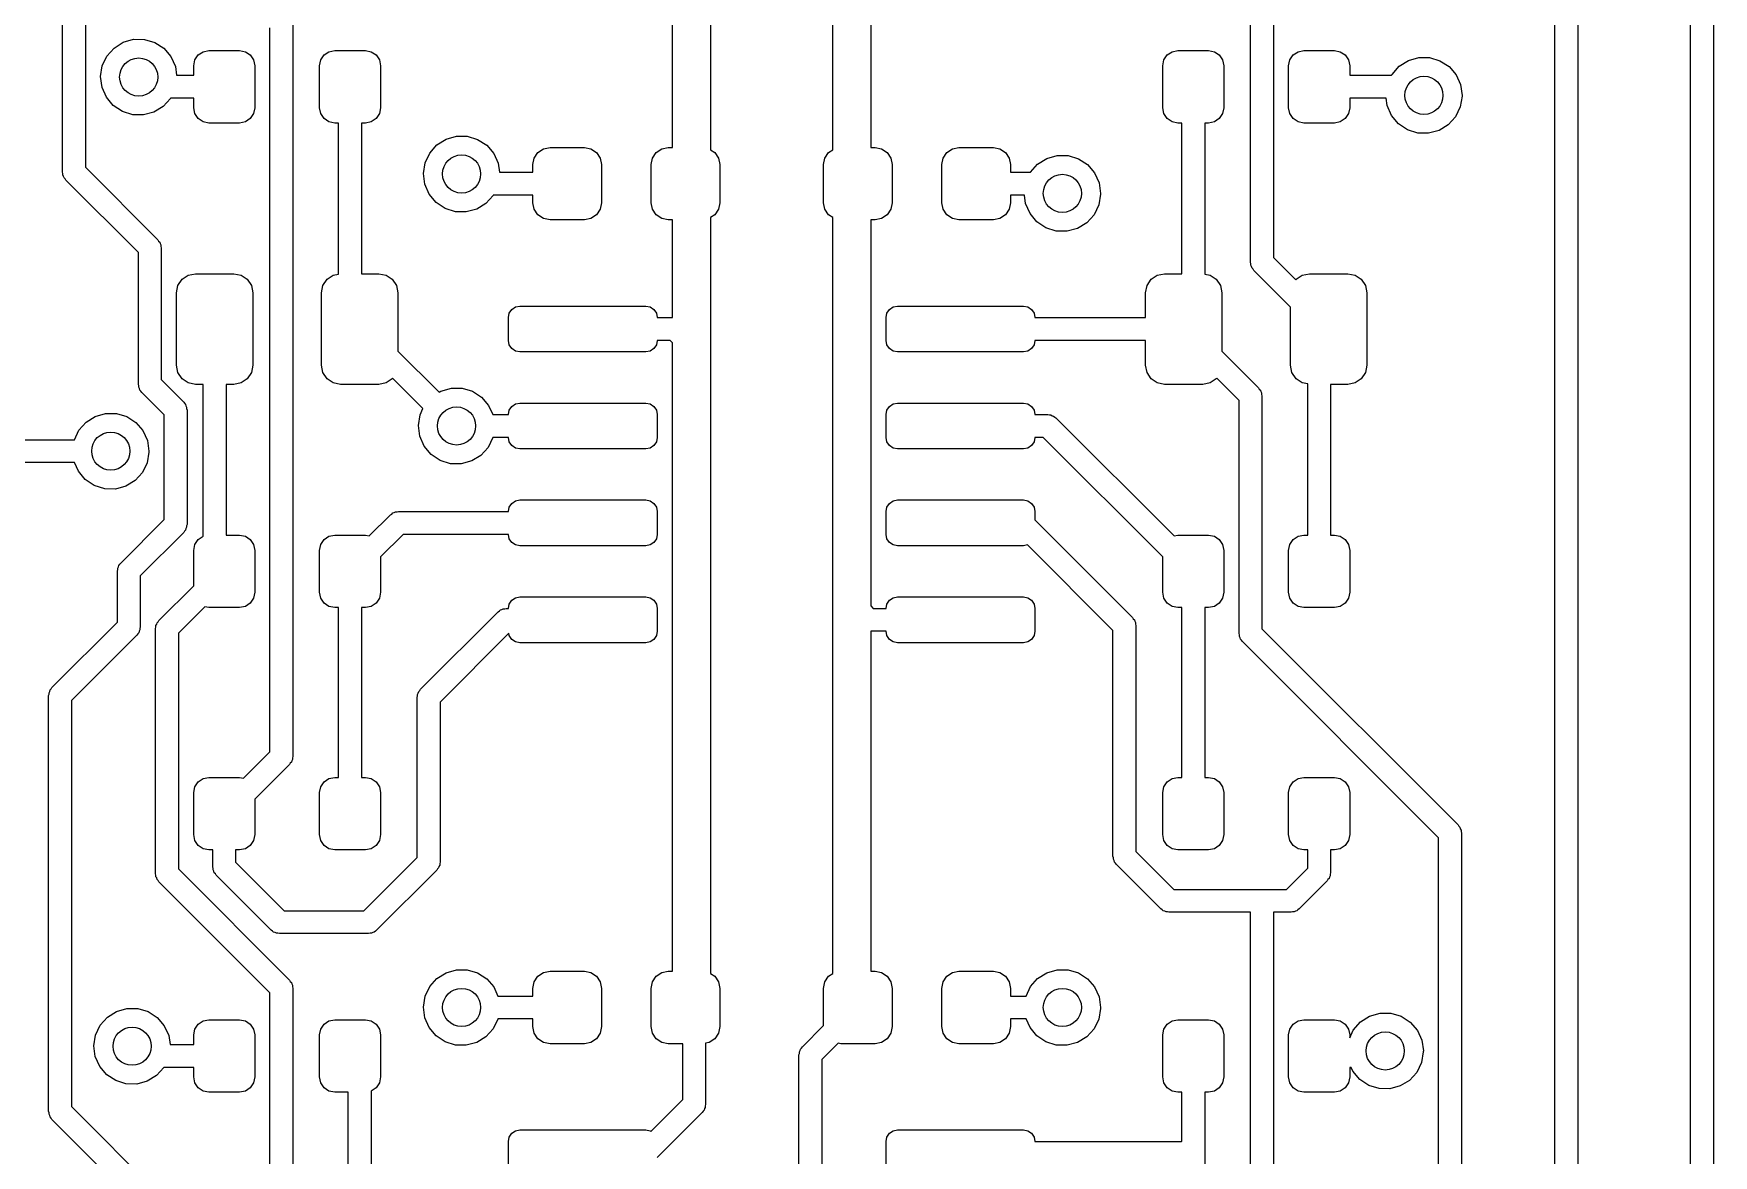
# Model space of a CAD drawing. Extents: x 108 to 192, y -153 to -46.
# Drawn here: x 170.16 to 192.17, y -113.7 to -99 of the extents above; entities that cross this region are included whole.
import ezdxf

# ---------------------------------------------------------------- set-up
doc = ezdxf.new("R2010")
doc.units = 0
doc.layers.add('BLACK', color=7, linetype='CONTINUOUS')

msp = doc.modelspace()

# ---------------------------------------------------------------- linework, layer by layer
at = {"layer": 'BLACK', "linetype": 'CONTINUOUS'}
for p, q in [((191.874, -131.256), (191.874, -66.8641)), ((192.174, -66.802), (192.174, -131.318)), ((190.396, -84.074), (190.396, -128.778)), ((190.096, -128.716), (190.096, -84.1361)), ((179.032, -90.8156), (179.032, -100.52)), ((178.532, -100.49), (178.532, -90.955)), ((170.538, -100.813), (170.538, -93.6453)), ((170.838, -93.5832), (170.838, -100.75)), ((180.632, -100.52), (180.632, -94.6256)), ((181.132, -94.765), (181.132, -100.49)), ((186.107, -101.995), (186.107, -97.8638)), ((186.407, -97.8638), (186.407, -101.933)), ((173.257, -108.408), (173.257, -98.9241)), ((173.557, -98.862), (173.557, -108.47)), ((171.12, -99.2935), (171.213, -99.1872)), ((171.213, -99.1872), (171.333, -99.1116)), ((171.333, -99.1116), (171.47, -99.0726)), ((171.47, -99.0726), (171.611, -99.0735)), ((171.611, -99.0735), (171.747, -99.1141)), ((171.747, -99.1141), (171.866, -99.1912)), ((171.866, -99.1912), (171.959, -99.2986)), ((172.272, -99.3435), (172.316, -99.2786)), ((172.316, -99.2786), (172.38, -99.2352)), ((172.38, -99.2352), (172.457, -99.22)), ((172.457, -99.22), (172.857, -99.22)), ((172.857, -99.22), (172.934, -99.2352)), ((172.934, -99.2352), (172.998, -99.2786)), ((172.998, -99.2786), (173.042, -99.3435)), ((173.922, -99.3435), (173.966, -99.2786)), ((173.966, -99.2786), (174.03, -99.2352)), ((174.03, -99.2352), (174.107, -99.22)), ((174.107, -99.22), (174.507, -99.22)), ((174.507, -99.22), (174.584, -99.2352)), ((174.584, -99.2352), (174.648, -99.2786)), ((174.648, -99.2786), (174.692, -99.3435)), ((184.972, -99.3435), (185.016, -99.2786)), ((185.016, -99.2786), (185.08, -99.2352)), ((185.08, -99.2352), (185.157, -99.22)), ((185.157, -99.22), (185.557, -99.22)), ((185.557, -99.22), (185.634, -99.2352)), ((185.634, -99.2352), (185.698, -99.2786)), ((185.698, -99.2786), (185.742, -99.3435)), ((186.622, -99.3435), (186.666, -99.2786)), ((186.666, -99.2786), (186.73, -99.2352)), ((186.73, -99.2352), (186.807, -99.22)), ((186.807, -99.22), (187.207, -99.22)), ((187.207, -99.22), (187.284, -99.2352)), ((187.284, -99.2352), (187.348, -99.2786)), ((187.348, -99.2786), (187.392, -99.3435)), ((171.038, -99.5619), (171.059, -99.4218)), ((171.059, -99.4218), (171.12, -99.2935)), ((171.959, -99.2986), (172.017, -99.4277)), ((172.017, -99.4277), (172.034, -99.545)), ((172.257, -99.42), (172.272, -99.3435)), ((172.257, -99.545), (172.257, -99.42)), ((173.042, -99.3435), (173.057, -99.42)), ((173.057, -99.42), (173.057, -99.97)), ((173.907, -99.42), (173.922, -99.3435)), ((173.907, -99.97), (173.907, -99.42)), ((174.692, -99.3435), (174.707, -99.42)), ((174.707, -99.42), (174.707, -99.97)), ((184.957, -99.42), (184.972, -99.3435)), ((184.957, -99.97), (184.957, -99.42)), ((185.742, -99.3435), (185.757, -99.42)), ((185.757, -99.42), (185.757, -99.97)), ((186.607, -99.42), (186.622, -99.3435)), ((186.607, -99.97), (186.607, -99.42)), ((187.392, -99.3435), (187.407, -99.42)), ((187.407, -99.42), (187.407, -99.545)), ((187.963, -99.5329), (188.056, -99.4266)), ((188.056, -99.4266), (188.176, -99.3509)), ((188.176, -99.3509), (188.313, -99.312)), ((188.313, -99.312), (188.454, -99.3129)), ((188.454, -99.3129), (188.59, -99.3535)), ((188.59, -99.3535), (188.709, -99.4306)), ((188.709, -99.4306), (188.802, -99.538)), ((171.056, -99.7025), (171.038, -99.5619)), ((171.113, -99.8322), (171.056, -99.7025)), ((172.034, -99.545), (172.257, -99.545)), ((187.407, -99.545), (187.957, -99.545)), ((187.957, -99.545), (187.963, -99.5329)), ((188.802, -99.538), (188.86, -99.667)), ((188.86, -99.667), (188.88, -99.8074)), ((171.204, -99.9407), (171.113, -99.8322)), ((171.322, -100.019), (171.204, -99.9407)), ((171.952, -99.8476), (171.857, -99.9527)), ((171.953, -99.845), (171.952, -99.8476)), ((172.257, -99.845), (171.953, -99.845)), ((172.257, -99.97), (172.257, -99.845)), ((187.886, -99.845), (187.407, -99.845)), ((187.407, -99.845), (187.407, -99.97)), ((187.899, -99.9418), (187.886, -99.845)), ((187.956, -100.072), (187.899, -99.9418)), ((188.88, -99.8196), (188.857, -99.9594)), ((188.88, -99.8074), (188.88, -99.8196)), ((171.458, -100.062), (171.322, -100.019)), ((171.599, -100.064), (171.458, -100.062)), ((171.736, -100.027), (171.599, -100.064)), ((171.857, -99.9527), (171.736, -100.027)), ((172.272, -100.047), (172.257, -99.97)), ((172.316, -100.111), (172.272, -100.047)), ((172.38, -100.155), (172.316, -100.111)), ((172.457, -100.17), (172.38, -100.155)), ((172.934, -100.155), (172.857, -100.17)), ((172.998, -100.111), (172.934, -100.155)), ((173.042, -100.047), (172.998, -100.111)), ((173.057, -99.97), (173.042, -100.047)), ((173.922, -100.047), (173.907, -99.97)), ((173.966, -100.111), (173.922, -100.047)), ((174.03, -100.155), (173.966, -100.111)), ((174.107, -100.17), (174.03, -100.155)), ((174.584, -100.155), (174.507, -100.17)), ((174.648, -100.111), (174.584, -100.155)), ((174.692, -100.047), (174.648, -100.111)), ((174.707, -99.97), (174.692, -100.047)), ((184.972, -100.047), (184.957, -99.97)), ((185.016, -100.111), (184.972, -100.047)), ((185.08, -100.155), (185.016, -100.111)), ((185.157, -100.17), (185.08, -100.155)), ((185.634, -100.155), (185.557, -100.17)), ((185.698, -100.111), (185.634, -100.155)), ((185.742, -100.047), (185.698, -100.111)), ((185.757, -99.97), (185.742, -100.047)), ((186.622, -100.047), (186.607, -99.97)), ((186.666, -100.111), (186.622, -100.047)), ((186.73, -100.155), (186.666, -100.111)), ((186.807, -100.17), (186.73, -100.155)), ((187.284, -100.155), (187.207, -100.17)), ((187.348, -100.111), (187.284, -100.155)), ((187.392, -100.047), (187.348, -100.111)), ((187.407, -99.97), (187.392, -100.047)), ((188.047, -100.18), (187.956, -100.072)), ((188.795, -100.087), (188.7, -100.192)), ((188.857, -99.9594), (188.795, -100.087)), ((172.857, -100.17), (172.457, -100.17)), ((174.157, -100.17), (174.107, -100.17)), ((174.157, -102.15), (174.157, -100.17)), ((174.507, -100.17), (174.457, -100.17)), ((174.457, -100.17), (174.457, -102.145)), ((175.444, -100.457), (175.564, -100.382)), ((175.564, -100.382), (175.7, -100.343)), ((175.7, -100.343), (175.842, -100.343)), ((175.842, -100.343), (175.978, -100.384)), ((175.978, -100.384), (176.097, -100.461)), ((185.207, -100.17), (185.157, -100.17)), ((185.207, -102.145), (185.207, -100.17)), ((185.557, -100.17), (185.507, -100.17)), ((185.507, -100.17), (185.507, -102.15)), ((187.207, -100.17), (186.807, -100.17)), ((188.165, -100.259), (188.047, -100.18)), ((188.301, -100.301), (188.165, -100.259)), ((188.442, -100.304), (188.301, -100.301)), ((188.579, -100.266), (188.442, -100.304)), ((188.7, -100.192), (188.579, -100.266)), ((175.29, -100.692), (175.35, -100.563)), ((175.35, -100.563), (175.444, -100.457)), ((176.097, -100.461), (176.189, -100.569)), ((176.189, -100.569), (176.248, -100.698)), ((176.719, -100.629), (176.768, -100.556)), ((176.768, -100.556), (176.841, -100.507)), ((176.841, -100.507), (176.927, -100.49)), ((176.927, -100.49), (177.377, -100.49)), ((177.377, -100.49), (177.463, -100.507)), ((177.463, -100.507), (177.536, -100.556)), ((177.536, -100.556), (177.585, -100.629)), ((178.269, -100.629), (178.318, -100.556)), ((178.318, -100.556), (178.391, -100.507)), ((178.391, -100.507), (178.477, -100.49)), ((178.477, -100.49), (178.532, -100.49)), ((179.032, -100.52), (179.086, -100.556)), ((179.086, -100.556), (179.135, -100.629)), ((180.529, -100.629), (180.578, -100.556)), ((180.578, -100.556), (180.632, -100.52)), ((181.132, -100.49), (181.187, -100.49)), ((181.187, -100.49), (181.273, -100.507)), ((181.273, -100.507), (181.346, -100.556)), ((181.346, -100.556), (181.395, -100.629)), ((182.079, -100.629), (182.128, -100.556)), ((182.128, -100.556), (182.201, -100.507)), ((182.201, -100.507), (182.287, -100.49)), ((182.287, -100.49), (182.737, -100.49)), ((182.737, -100.49), (182.823, -100.507)), ((182.823, -100.507), (182.896, -100.556)), ((182.896, -100.556), (182.945, -100.629)), ((183.438, -100.636), (183.574, -100.597)), ((183.574, -100.597), (183.716, -100.597)), ((183.716, -100.597), (183.852, -100.638)), ((170.543, -100.832), (170.538, -100.813)), ((170.838, -100.75), (171.788, -101.701)), ((175.268, -100.832), (175.29, -100.692)), ((176.248, -100.698), (176.265, -100.815)), ((176.265, -100.815), (176.702, -100.815)), ((176.702, -100.715), (176.719, -100.629)), ((176.702, -100.815), (176.702, -100.715)), ((177.585, -100.629), (177.602, -100.715)), ((177.602, -100.715), (177.602, -101.215)), ((178.252, -100.715), (178.269, -100.629)), ((178.252, -101.215), (178.252, -100.715)), ((179.135, -100.629), (179.152, -100.715)), ((179.152, -100.715), (179.152, -101.215)), ((180.512, -100.715), (180.529, -100.629)), ((180.512, -101.215), (180.512, -100.715)), ((181.395, -100.629), (181.412, -100.715)), ((181.412, -100.715), (181.412, -101.215)), ((182.062, -100.715), (182.079, -100.629)), ((182.062, -101.215), (182.062, -100.715)), ((182.945, -100.629), (182.962, -100.715)), ((182.962, -100.715), (182.962, -100.815)), ((182.962, -100.815), (183.226, -100.815)), ((183.226, -100.815), (183.318, -100.711)), ((183.318, -100.711), (183.438, -100.636)), ((183.852, -100.638), (183.971, -100.715)), ((183.971, -100.715), (184.063, -100.823)), ((184.063, -100.823), (184.122, -100.952)), ((170.543, -100.851), (170.543, -100.832)), ((170.553, -100.869), (170.543, -100.851)), ((170.558, -100.888), (170.553, -100.869)), ((170.572, -100.902), (170.558, -100.888)), ((170.582, -100.919), (170.572, -100.902)), ((171.532, -101.869), (170.582, -100.919)), ((175.286, -100.972), (175.268, -100.832)), ((175.344, -101.102), (175.286, -100.972)), ((184.122, -100.952), (184.142, -101.092)), ((175.435, -101.211), (175.344, -101.102)), ((175.553, -101.289), (175.435, -101.211)), ((176.087, -101.223), (175.967, -101.297)), ((176.183, -101.118), (176.087, -101.223)), ((176.184, -101.115), (176.183, -101.118)), ((176.702, -101.115), (176.184, -101.115)), ((176.702, -101.215), (176.702, -101.115)), ((176.719, -101.301), (176.702, -101.215)), ((177.602, -101.215), (177.585, -101.301)), ((178.269, -101.301), (178.252, -101.215)), ((179.152, -101.215), (179.135, -101.301)), ((180.529, -101.301), (180.512, -101.215)), ((181.412, -101.215), (181.395, -101.301)), ((182.079, -101.301), (182.062, -101.215)), ((182.962, -101.215), (182.945, -101.301)), ((183.146, -101.115), (182.962, -101.115)), ((182.962, -101.115), (182.962, -101.215)), ((183.16, -101.226), (183.146, -101.115)), ((183.218, -101.356), (183.16, -101.226)), ((184.118, -101.244), (184.057, -101.372)), ((184.142, -101.104), (184.118, -101.244)), ((184.142, -101.092), (184.142, -101.104)), ((175.688, -101.332), (175.553, -101.289)), ((175.83, -101.334), (175.688, -101.332)), ((175.967, -101.297), (175.83, -101.334)), ((176.768, -101.374), (176.719, -101.301)), ((176.841, -101.423), (176.768, -101.374)), ((176.927, -101.44), (176.841, -101.423)), ((177.377, -101.44), (176.927, -101.44)), ((177.463, -101.423), (177.377, -101.44)), ((177.536, -101.374), (177.463, -101.423)), ((177.585, -101.301), (177.536, -101.374)), ((178.318, -101.374), (178.269, -101.301)), ((178.391, -101.423), (178.318, -101.374)), ((178.477, -101.44), (178.391, -101.423)), ((178.532, -101.44), (178.477, -101.44)), ((178.532, -102.72), (178.532, -101.44)), ((179.086, -101.374), (179.032, -101.41)), ((179.032, -101.41), (179.032, -111.315)), ((179.135, -101.301), (179.086, -101.374)), ((180.578, -101.374), (180.529, -101.301)), ((180.632, -101.41), (180.578, -101.374)), ((180.632, -111.315), (180.632, -101.41)), ((181.187, -101.44), (181.132, -101.44)), ((181.132, -101.44), (181.132, -106.498)), ((181.273, -101.423), (181.187, -101.44)), ((181.346, -101.374), (181.273, -101.423)), ((181.395, -101.301), (181.346, -101.374)), ((182.128, -101.374), (182.079, -101.301)), ((182.201, -101.423), (182.128, -101.374)), ((182.287, -101.44), (182.201, -101.423)), ((182.737, -101.44), (182.287, -101.44)), ((182.823, -101.423), (182.737, -101.44)), ((182.896, -101.374), (182.823, -101.423)), ((182.945, -101.301), (182.896, -101.374)), ((183.309, -101.465), (183.218, -101.356)), ((183.427, -101.543), (183.309, -101.465)), ((183.961, -101.477), (183.841, -101.551)), ((184.057, -101.372), (183.961, -101.477)), ((171.788, -101.701), (171.798, -101.718)), ((183.562, -101.586), (183.427, -101.543)), ((183.704, -101.588), (183.562, -101.586)), ((183.841, -101.551), (183.704, -101.588)), ((171.532, -103.594), (171.532, -101.869)), ((171.798, -101.718), (171.812, -101.732)), ((171.812, -101.732), (171.817, -101.751)), ((171.817, -101.751), (171.827, -101.768)), ((171.827, -101.768), (171.827, -101.788)), ((171.827, -101.788), (171.832, -101.807)), ((171.832, -101.807), (171.832, -103.531)), ((172.186, -102.164), (172.282, -102.145)), ((172.282, -102.145), (172.782, -102.145)), ((172.782, -102.145), (172.878, -102.164)), ((174.457, -102.145), (174.682, -102.145)), ((174.682, -102.145), (174.778, -102.164)), ((184.886, -102.164), (184.982, -102.145)), ((184.982, -102.145), (185.207, -102.145)), ((186.112, -102.014), (186.107, -101.995)), ((186.112, -102.034), (186.112, -102.014)), ((186.122, -102.051), (186.112, -102.034)), ((186.127, -102.07), (186.122, -102.051)), ((186.141, -102.084), (186.127, -102.07)), ((186.151, -102.101), (186.141, -102.084)), ((186.632, -102.582), (186.151, -102.101)), ((186.407, -101.933), (186.7, -102.226)), ((186.786, -102.164), (186.882, -102.145)), ((186.882, -102.145), (187.382, -102.145)), ((187.382, -102.145), (187.478, -102.164)), ((172.032, -102.395), (172.051, -102.299)), ((172.051, -102.299), (172.105, -102.218)), ((172.105, -102.218), (172.186, -102.164)), ((172.878, -102.164), (172.959, -102.218)), ((172.959, -102.218), (173.013, -102.299)), ((173.013, -102.299), (173.032, -102.395)), ((173.932, -102.395), (173.951, -102.299)), ((173.951, -102.299), (174.005, -102.218)), ((174.005, -102.218), (174.086, -102.164)), ((174.086, -102.164), (174.157, -102.15)), ((174.778, -102.164), (174.859, -102.218)), ((174.859, -102.218), (174.913, -102.299)), ((174.913, -102.299), (174.932, -102.395)), ((184.732, -102.395), (184.751, -102.299)), ((184.751, -102.299), (184.805, -102.218)), ((184.805, -102.218), (184.886, -102.164)), ((185.507, -102.15), (185.578, -102.164)), ((185.578, -102.164), (185.659, -102.218)), ((185.659, -102.218), (185.713, -102.299)), ((185.713, -102.299), (185.732, -102.395)), ((186.7, -102.226), (186.705, -102.218)), ((186.705, -102.218), (186.786, -102.164)), ((187.478, -102.164), (187.559, -102.218)), ((187.559, -102.218), (187.613, -102.299)), ((187.613, -102.299), (187.632, -102.395)), ((172.032, -103.345), (172.032, -102.395)), ((173.032, -102.395), (173.032, -103.345)), ((173.932, -103.345), (173.932, -102.395)), ((174.932, -102.395), (174.932, -103.158)), ((176.426, -102.614), (176.475, -102.581)), ((176.475, -102.581), (176.532, -102.57)), ((176.532, -102.57), (178.182, -102.57)), ((178.182, -102.57), (178.239, -102.581)), ((178.239, -102.581), (178.288, -102.614)), ((181.376, -102.614), (181.425, -102.581)), ((181.425, -102.581), (181.482, -102.57)), ((181.482, -102.57), (183.132, -102.57)), ((183.132, -102.57), (183.189, -102.581)), ((183.189, -102.581), (183.238, -102.614)), ((184.732, -102.72), (184.732, -102.395)), ((185.732, -102.395), (185.732, -103.158)), ((186.632, -103.345), (186.632, -102.582)), ((187.632, -102.395), (187.632, -103.345)), ((176.382, -102.72), (176.393, -102.663)), ((176.382, -103.02), (176.382, -102.72)), ((176.393, -102.663), (176.426, -102.614)), ((178.288, -102.614), (178.321, -102.663)), ((178.321, -102.663), (178.332, -102.72)), ((178.332, -102.72), (178.532, -102.72)), ((181.332, -102.72), (181.343, -102.663)), ((181.332, -103.02), (181.332, -102.72)), ((181.343, -102.663), (181.376, -102.614)), ((183.238, -102.614), (183.271, -102.663)), ((183.271, -102.663), (183.282, -102.72)), ((183.282, -102.72), (184.732, -102.72)), ((176.393, -103.077), (176.382, -103.02)), ((178.332, -103.02), (178.321, -103.077)), ((178.5, -103.02), (178.332, -103.02)), ((178.532, -103.052), (178.5, -103.02)), ((181.343, -103.077), (181.332, -103.02)), ((183.282, -103.02), (183.271, -103.077)), ((184.732, -103.02), (183.282, -103.02)), ((184.732, -103.345), (184.732, -103.02)), ((174.932, -103.158), (175.473, -103.699)), ((176.426, -103.126), (176.393, -103.077)), ((176.475, -103.159), (176.426, -103.126)), ((176.532, -103.17), (176.475, -103.159)), ((178.182, -103.17), (176.532, -103.17)), ((178.239, -103.159), (178.182, -103.17)), ((178.288, -103.126), (178.239, -103.159)), ((178.321, -103.077), (178.288, -103.126)), ((178.532, -111.285), (178.532, -103.052)), ((181.376, -103.126), (181.343, -103.077)), ((181.425, -103.159), (181.376, -103.126)), ((181.482, -103.17), (181.425, -103.159)), ((183.132, -103.17), (181.482, -103.17)), ((183.189, -103.159), (183.132, -103.17)), ((183.238, -103.126), (183.189, -103.159)), ((183.271, -103.077), (183.238, -103.126)), ((185.732, -103.158), (186.213, -103.639)), ((172.051, -103.441), (172.032, -103.345)), ((172.105, -103.522), (172.051, -103.441)), ((173.013, -103.441), (172.959, -103.522)), ((173.032, -103.345), (173.013, -103.441)), ((173.951, -103.441), (173.932, -103.345)), ((174.005, -103.522), (173.951, -103.441)), ((184.751, -103.441), (184.732, -103.345)), ((184.805, -103.522), (184.751, -103.441)), ((186.651, -103.441), (186.632, -103.345)), ((186.705, -103.522), (186.651, -103.441)), ((187.613, -103.441), (187.559, -103.522)), ((187.632, -103.345), (187.613, -103.441)), ((171.537, -103.613), (171.532, -103.594)), ((171.537, -103.632), (171.537, -103.613)), ((171.547, -103.649), (171.537, -103.632)), ((171.552, -103.669), (171.547, -103.649)), ((171.566, -103.682), (171.552, -103.669)), ((171.576, -103.7), (171.566, -103.682)), ((171.832, -103.531), (172.126, -103.826)), ((172.186, -103.576), (172.105, -103.522)), ((172.282, -103.595), (172.186, -103.576)), ((172.382, -103.595), (172.282, -103.595)), ((172.382, -105.585), (172.382, -103.595)), ((172.782, -103.595), (172.682, -103.595)), ((172.682, -103.595), (172.682, -105.57)), ((172.878, -103.576), (172.782, -103.595)), ((172.959, -103.522), (172.878, -103.576)), ((174.086, -103.576), (174.005, -103.522)), ((174.182, -103.595), (174.086, -103.576)), ((174.682, -103.595), (174.182, -103.595)), ((174.778, -103.576), (174.682, -103.595)), ((174.859, -103.522), (174.778, -103.576)), ((174.864, -103.514), (174.859, -103.522)), ((175.262, -103.912), (174.864, -103.514)), ((175.473, -103.699), (175.498, -103.684)), ((175.498, -103.684), (175.634, -103.645)), ((175.634, -103.645), (175.776, -103.645)), ((175.776, -103.645), (175.912, -103.686)), ((175.912, -103.686), (176.031, -103.763)), ((184.886, -103.576), (184.805, -103.522)), ((184.982, -103.595), (184.886, -103.576)), ((185.482, -103.595), (184.982, -103.595)), ((185.578, -103.576), (185.482, -103.595)), ((185.659, -103.522), (185.578, -103.576)), ((185.664, -103.514), (185.659, -103.522)), ((185.957, -103.807), (185.664, -103.514)), ((186.213, -103.639), (186.223, -103.656)), ((186.223, -103.656), (186.237, -103.67)), ((186.237, -103.67), (186.242, -103.689)), ((186.242, -103.689), (186.252, -103.706)), ((186.786, -103.576), (186.705, -103.522)), ((186.857, -103.59), (186.786, -103.576)), ((186.857, -105.57), (186.857, -103.59)), ((187.382, -103.595), (187.157, -103.595)), ((187.157, -103.595), (187.157, -105.57)), ((187.478, -103.576), (187.382, -103.595)), ((187.559, -103.522), (187.478, -103.576)), ((171.87, -103.994), (171.576, -103.7)), ((172.126, -103.826), (172.136, -103.843)), ((172.136, -103.843), (172.15, -103.857)), ((172.15, -103.857), (172.155, -103.876)), ((172.155, -103.876), (172.165, -103.893)), ((172.165, -103.893), (172.165, -103.913)), ((176.031, -103.763), (176.123, -103.871)), ((176.123, -103.871), (176.178, -103.99)), ((176.393, -103.933), (176.426, -103.884)), ((176.426, -103.884), (176.475, -103.851)), ((176.475, -103.851), (176.532, -103.84)), ((176.532, -103.84), (178.182, -103.84)), ((178.182, -103.84), (178.239, -103.851)), ((178.239, -103.851), (178.288, -103.884)), ((178.288, -103.884), (178.321, -103.933)), ((181.343, -103.933), (181.376, -103.884)), ((181.376, -103.884), (181.425, -103.851)), ((181.425, -103.851), (181.482, -103.84)), ((181.482, -103.84), (183.132, -103.84)), ((183.132, -103.84), (183.189, -103.851)), ((183.189, -103.851), (183.238, -103.884)), ((183.238, -103.884), (183.271, -103.933)), ((185.957, -106.859), (185.957, -103.807)), ((186.252, -103.706), (186.252, -103.726)), ((186.252, -103.726), (186.257, -103.745)), ((186.257, -103.745), (186.257, -106.797)), ((170.753, -104.196), (170.847, -104.089)), ((170.847, -104.089), (170.966, -104.014)), ((170.966, -104.014), (171.103, -103.975)), ((171.103, -103.975), (171.245, -103.976)), ((171.245, -103.976), (171.38, -104.016)), ((171.38, -104.016), (171.499, -104.093)), ((171.499, -104.093), (171.592, -104.201)), ((171.87, -105.367), (171.87, -103.994)), ((172.165, -103.913), (172.17, -103.932)), ((172.17, -103.932), (172.17, -105.429)), ((175.202, -104.134), (175.224, -103.994)), ((175.224, -103.994), (175.262, -103.912)), ((176.178, -103.99), (176.382, -103.99)), ((176.382, -103.99), (176.393, -103.933)), ((178.321, -103.933), (178.332, -103.99)), ((178.332, -103.99), (178.332, -104.29)), ((181.332, -103.99), (181.343, -103.933)), ((181.332, -104.29), (181.332, -103.99)), ((183.271, -103.933), (183.282, -103.99)), ((183.282, -103.99), (183.452, -103.99)), ((183.452, -103.99), (183.471, -103.995)), ((183.471, -103.995), (183.491, -103.995)), ((183.491, -103.995), (183.508, -104.005)), ((183.508, -104.005), (183.527, -104.01)), ((183.527, -104.01), (183.541, -104.024)), ((183.541, -104.024), (183.558, -104.034)), ((183.558, -104.034), (185.105, -105.58)), ((165.024, -104.32), (170.694, -104.32)), ((170.694, -104.32), (170.753, -104.196)), ((171.592, -104.201), (171.651, -104.33)), ((171.651, -104.33), (171.671, -104.47)), ((175.22, -104.274), (175.202, -104.134)), ((175.278, -104.404), (175.22, -104.274)), ((176.178, -104.292), (176.117, -104.42)), ((176.179, -104.29), (176.178, -104.292)), ((176.382, -104.29), (176.179, -104.29)), ((176.393, -104.347), (176.382, -104.29)), ((176.426, -104.396), (176.393, -104.347)), ((178.321, -104.347), (178.288, -104.396)), ((178.332, -104.29), (178.321, -104.347)), ((181.343, -104.347), (181.332, -104.29)), ((181.376, -104.396), (181.343, -104.347)), ((183.271, -104.347), (183.238, -104.396)), ((183.282, -104.29), (183.271, -104.347)), ((183.39, -104.29), (183.282, -104.29)), ((184.957, -105.857), (183.39, -104.29)), ((171.67, -104.482), (171.647, -104.622)), ((171.671, -104.47), (171.67, -104.482)), ((175.369, -104.513), (175.278, -104.404)), ((175.487, -104.591), (175.369, -104.513)), ((176.021, -104.525), (175.901, -104.599)), ((176.117, -104.42), (176.021, -104.525)), ((176.475, -104.429), (176.426, -104.396)), ((176.532, -104.44), (176.475, -104.429)), ((178.182, -104.44), (176.532, -104.44)), ((178.239, -104.429), (178.182, -104.44)), ((178.288, -104.396), (178.239, -104.429)), ((181.425, -104.429), (181.376, -104.396)), ((181.482, -104.44), (181.425, -104.429)), ((183.132, -104.44), (181.482, -104.44)), ((183.189, -104.429), (183.132, -104.44)), ((183.238, -104.396), (183.189, -104.429)), ((170.696, -104.62), (165.086, -104.62)), ((170.746, -104.734), (170.696, -104.62)), ((170.837, -104.843), (170.746, -104.734)), ((171.585, -104.75), (171.49, -104.855)), ((171.647, -104.622), (171.585, -104.75)), ((175.622, -104.634), (175.487, -104.591)), ((175.764, -104.636), (175.622, -104.634)), ((175.901, -104.599), (175.764, -104.636)), ((170.955, -104.921), (170.837, -104.843)), ((171.091, -104.964), (170.955, -104.921)), ((171.232, -104.966), (171.091, -104.964)), ((171.369, -104.929), (171.232, -104.966)), ((171.49, -104.855), (171.369, -104.929)), ((176.382, -105.26), (176.393, -105.203)), ((176.393, -105.203), (176.426, -105.154)), ((176.426, -105.154), (176.475, -105.121)), ((176.475, -105.121), (176.532, -105.11)), ((176.532, -105.11), (178.182, -105.11)), ((178.182, -105.11), (178.239, -105.121)), ((178.239, -105.121), (178.288, -105.154)), ((178.288, -105.154), (178.321, -105.203)), ((178.321, -105.203), (178.332, -105.26)), ((181.332, -105.26), (181.343, -105.203)), ((181.343, -105.203), (181.376, -105.154)), ((181.376, -105.154), (181.425, -105.121)), ((181.425, -105.121), (181.482, -105.11)), ((181.482, -105.11), (183.132, -105.11)), ((183.132, -105.11), (183.189, -105.121)), ((183.189, -105.121), (183.238, -105.154)), ((183.238, -105.154), (183.271, -105.203)), ((183.271, -105.203), (183.282, -105.26)), ((171.301, -105.936), (171.87, -105.367)), ((172.17, -105.429), (172.165, -105.448)), ((172.165, -105.448), (172.165, -105.468)), ((174.559, -105.58), (174.836, -105.304)), ((174.836, -105.304), (174.853, -105.294)), ((174.853, -105.294), (174.867, -105.28)), ((174.867, -105.28), (174.886, -105.275)), ((174.886, -105.275), (174.903, -105.265)), ((174.903, -105.265), (174.923, -105.265)), ((174.923, -105.265), (174.942, -105.26)), ((174.942, -105.26), (176.382, -105.26)), ((178.332, -105.26), (178.332, -105.56)), ((181.332, -105.56), (181.332, -105.26)), ((183.282, -105.26), (183.282, -105.371)), ((183.282, -105.371), (184.561, -106.65)), ((172.126, -105.535), (171.557, -106.104)), ((172.136, -105.518), (172.126, -105.535)), ((172.15, -105.504), (172.136, -105.518)), ((172.155, -105.485), (172.15, -105.504)), ((172.165, -105.468), (172.155, -105.485)), ((172.272, -105.693), (172.316, -105.629)), ((172.316, -105.629), (172.38, -105.585)), ((172.38, -105.585), (172.382, -105.585)), ((172.682, -105.57), (172.857, -105.57)), ((172.857, -105.57), (172.934, -105.585)), ((172.934, -105.585), (172.998, -105.629)), ((172.998, -105.629), (173.042, -105.693)), ((173.922, -105.693), (173.966, -105.629)), ((173.966, -105.629), (174.03, -105.585)), ((174.03, -105.585), (174.107, -105.57)), ((174.107, -105.57), (174.507, -105.57)), ((174.507, -105.57), (174.559, -105.58)), ((175.004, -105.56), (174.707, -105.857)), ((176.382, -105.56), (175.004, -105.56)), ((176.393, -105.617), (176.382, -105.56)), ((176.426, -105.666), (176.393, -105.617)), ((176.475, -105.699), (176.426, -105.666)), ((178.288, -105.666), (178.239, -105.699)), ((178.321, -105.617), (178.288, -105.666)), ((178.332, -105.56), (178.321, -105.617)), ((181.343, -105.617), (181.332, -105.56)), ((181.376, -105.666), (181.343, -105.617)), ((181.425, -105.699), (181.376, -105.666)), ((185.105, -105.58), (185.157, -105.57)), ((185.157, -105.57), (185.557, -105.57)), ((185.557, -105.57), (185.634, -105.585)), ((185.634, -105.585), (185.698, -105.629)), ((185.698, -105.629), (185.742, -105.693)), ((186.622, -105.693), (186.666, -105.629)), ((186.666, -105.629), (186.73, -105.585)), ((186.73, -105.585), (186.807, -105.57)), ((186.807, -105.57), (186.857, -105.57)), ((187.157, -105.57), (187.207, -105.57)), ((187.207, -105.57), (187.284, -105.585)), ((187.284, -105.585), (187.348, -105.629)), ((187.348, -105.629), (187.392, -105.693)), ((172.257, -105.77), (172.272, -105.693)), ((172.257, -106.233), (172.257, -105.77)), ((173.042, -105.693), (173.057, -105.77)), ((173.057, -105.77), (173.057, -106.32)), ((173.907, -105.77), (173.922, -105.693)), ((173.907, -106.32), (173.907, -105.77)), ((174.707, -105.857), (174.707, -106.32)), ((176.532, -105.71), (176.475, -105.699)), ((178.182, -105.71), (176.532, -105.71)), ((178.239, -105.699), (178.182, -105.71)), ((181.482, -105.71), (181.425, -105.699)), ((183.132, -105.71), (181.482, -105.71)), ((183.186, -105.699), (183.132, -105.71)), ((184.305, -106.818), (183.186, -105.699)), ((184.957, -106.32), (184.957, -105.857)), ((185.742, -105.693), (185.757, -105.77)), ((185.757, -105.77), (185.757, -106.32)), ((186.607, -105.77), (186.622, -105.693)), ((186.607, -106.32), (186.607, -105.77)), ((187.392, -105.693), (187.407, -105.77)), ((187.407, -105.77), (187.407, -106.32)), ((171.257, -106.042), (171.262, -106.023)), ((171.257, -106.712), (171.257, -106.042)), ((171.262, -106.003), (171.272, -105.986)), ((171.262, -106.023), (171.262, -106.003)), ((171.272, -105.986), (171.277, -105.967)), ((171.277, -105.967), (171.291, -105.953)), ((171.291, -105.953), (171.301, -105.936)), ((171.557, -106.104), (171.557, -106.774)), ((171.801, -106.689), (172.257, -106.233)), ((173.057, -106.32), (173.042, -106.397)), ((173.922, -106.397), (173.907, -106.32)), ((174.707, -106.32), (174.692, -106.397)), ((184.972, -106.397), (184.957, -106.32)), ((185.757, -106.32), (185.742, -106.397)), ((186.622, -106.397), (186.607, -106.32)), ((187.407, -106.32), (187.392, -106.397)), ((172.405, -106.51), (172.057, -106.857)), ((172.457, -106.52), (172.405, -106.51)), ((172.857, -106.52), (172.457, -106.52)), ((172.934, -106.505), (172.857, -106.52)), ((172.998, -106.461), (172.934, -106.505)), ((173.042, -106.397), (172.998, -106.461)), ((173.966, -106.461), (173.922, -106.397)), ((174.03, -106.505), (173.966, -106.461)), ((174.107, -106.52), (174.03, -106.505)), ((174.157, -106.52), (174.107, -106.52)), ((174.157, -108.745), (174.157, -106.52)), ((174.507, -106.52), (174.457, -106.52)), ((174.457, -106.52), (174.457, -108.745)), ((174.584, -106.505), (174.507, -106.52)), ((174.648, -106.461), (174.584, -106.505)), ((174.692, -106.397), (174.648, -106.461)), ((176.263, -106.564), (176.277, -106.55)), ((176.277, -106.55), (176.296, -106.545)), ((176.296, -106.545), (176.313, -106.535)), ((176.313, -106.535), (176.333, -106.535)), ((176.333, -106.535), (176.352, -106.53)), ((176.352, -106.53), (176.382, -106.53)), ((176.382, -106.53), (176.393, -106.473)), ((176.393, -106.473), (176.426, -106.424)), ((176.426, -106.424), (176.475, -106.391)), ((176.475, -106.391), (176.532, -106.38)), ((176.532, -106.38), (178.182, -106.38)), ((178.182, -106.38), (178.239, -106.391)), ((178.239, -106.391), (178.288, -106.424)), ((178.288, -106.424), (178.321, -106.473)), ((178.321, -106.473), (178.332, -106.53)), ((178.332, -106.53), (178.332, -106.83)), ((181.132, -106.498), (181.164, -106.53)), ((181.164, -106.53), (181.332, -106.53)), ((181.332, -106.53), (181.343, -106.473)), ((181.343, -106.473), (181.376, -106.424)), ((181.376, -106.424), (181.425, -106.391)), ((181.425, -106.391), (181.482, -106.38)), ((181.482, -106.38), (183.132, -106.38)), ((183.132, -106.38), (183.189, -106.391)), ((183.189, -106.391), (183.238, -106.424)), ((183.238, -106.424), (183.271, -106.473)), ((183.271, -106.473), (183.282, -106.53)), ((183.282, -106.53), (183.282, -106.83)), ((185.016, -106.461), (184.972, -106.397)), ((185.08, -106.505), (185.016, -106.461)), ((185.157, -106.52), (185.08, -106.505)), ((185.207, -106.52), (185.157, -106.52)), ((185.207, -108.745), (185.207, -106.52)), ((185.557, -106.52), (185.507, -106.52)), ((185.507, -106.52), (185.507, -108.745)), ((185.634, -106.505), (185.557, -106.52)), ((185.698, -106.461), (185.634, -106.505)), ((185.742, -106.397), (185.698, -106.461)), ((186.666, -106.461), (186.622, -106.397)), ((186.73, -106.505), (186.666, -106.461)), ((186.807, -106.52), (186.73, -106.505)), ((187.207, -106.52), (186.807, -106.52)), ((187.284, -106.505), (187.207, -106.52)), ((187.348, -106.461), (187.284, -106.505)), ((187.392, -106.397), (187.348, -106.461)), ((170.4, -107.568), (171.257, -106.712)), ((171.762, -106.756), (171.772, -106.739)), ((171.762, -106.776), (171.762, -106.756)), ((171.772, -106.739), (171.777, -106.72)), ((171.777, -106.72), (171.791, -106.706)), ((171.791, -106.706), (171.801, -106.689)), ((175.23, -107.59), (176.246, -106.574)), ((176.246, -106.574), (176.263, -106.564)), ((184.561, -106.65), (184.571, -106.667)), ((184.571, -106.667), (184.585, -106.681)), ((184.585, -106.681), (184.59, -106.7)), ((184.59, -106.7), (184.6, -106.717)), ((184.6, -106.717), (184.6, -106.737)), ((184.6, -106.737), (184.605, -106.756)), ((184.605, -106.756), (184.605, -109.717)), ((171.513, -106.88), (170.656, -107.736)), ((171.523, -106.863), (171.513, -106.88)), ((171.537, -106.849), (171.523, -106.863)), ((171.542, -106.83), (171.537, -106.849)), ((171.552, -106.813), (171.542, -106.83)), ((171.557, -106.774), (171.552, -106.793)), ((171.552, -106.793), (171.552, -106.813)), ((171.757, -106.795), (171.762, -106.776)), ((171.757, -110.007), (171.757, -106.795)), ((172.057, -106.857), (172.057, -109.945)), ((176.387, -106.857), (175.486, -107.758)), ((176.393, -106.887), (176.387, -106.857)), ((176.426, -106.936), (176.393, -106.887)), ((176.475, -106.969), (176.426, -106.936)), ((176.532, -106.98), (176.475, -106.969)), ((178.182, -106.98), (176.532, -106.98)), ((178.239, -106.969), (178.182, -106.98)), ((178.288, -106.936), (178.239, -106.969)), ((178.321, -106.887), (178.288, -106.936)), ((178.332, -106.83), (178.321, -106.887)), ((181.332, -106.83), (181.132, -106.83)), ((181.132, -106.83), (181.132, -111.285)), ((181.343, -106.887), (181.332, -106.83)), ((181.376, -106.936), (181.343, -106.887)), ((181.425, -106.969), (181.376, -106.936)), ((181.482, -106.98), (181.425, -106.969)), ((183.132, -106.98), (181.482, -106.98)), ((183.189, -106.969), (183.132, -106.98)), ((183.238, -106.936), (183.189, -106.969)), ((183.271, -106.887), (183.238, -106.936)), ((183.282, -106.83), (183.271, -106.887)), ((184.305, -109.779), (184.305, -106.818)), ((185.962, -106.878), (185.957, -106.859)), ((185.962, -106.898), (185.962, -106.878)), ((185.972, -106.915), (185.962, -106.898)), ((185.977, -106.934), (185.972, -106.915)), ((185.991, -106.948), (185.977, -106.934)), ((186.001, -106.965), (185.991, -106.948)), ((188.572, -109.536), (186.001, -106.965)), ((186.257, -106.797), (188.828, -109.368)), ((170.362, -107.636), (170.371, -107.618)), ((170.362, -107.655), (170.362, -107.636)), ((170.371, -107.618), (170.377, -107.599)), ((170.377, -107.599), (170.391, -107.585)), ((170.391, -107.585), (170.4, -107.568)), ((175.191, -107.657), (175.201, -107.64)), ((175.201, -107.64), (175.206, -107.621)), ((175.206, -107.621), (175.22, -107.607)), ((175.22, -107.607), (175.23, -107.59)), ((170.356, -107.674), (170.362, -107.655)), ((170.356, -113.12), (170.356, -107.674)), ((170.656, -107.736), (170.656, -113.058)), ((175.186, -107.696), (175.191, -107.677)), ((175.186, -109.793), (175.186, -107.696)), ((175.191, -107.677), (175.191, -107.657)), ((175.486, -107.758), (175.486, -109.855)), ((172.909, -108.755), (173.257, -108.408)), ((173.542, -108.526), (173.537, -108.545)), ((173.552, -108.509), (173.542, -108.526)), ((173.557, -108.47), (173.552, -108.489)), ((173.552, -108.489), (173.552, -108.509)), ((172.38, -108.76), (172.457, -108.745)), ((172.457, -108.745), (172.857, -108.745)), ((172.857, -108.745), (172.909, -108.755)), ((173.513, -108.576), (173.057, -109.032)), ((173.523, -108.559), (173.513, -108.576)), ((173.537, -108.545), (173.523, -108.559)), ((174.03, -108.76), (174.107, -108.745)), ((174.107, -108.745), (174.157, -108.745)), ((174.457, -108.745), (174.507, -108.745)), ((174.507, -108.745), (174.584, -108.76)), ((185.08, -108.76), (185.157, -108.745)), ((185.157, -108.745), (185.207, -108.745)), ((185.507, -108.745), (185.557, -108.745)), ((185.557, -108.745), (185.634, -108.76)), ((186.73, -108.76), (186.807, -108.745)), ((186.807, -108.745), (187.207, -108.745)), ((187.207, -108.745), (187.284, -108.76)), ((172.257, -108.945), (172.272, -108.868)), ((172.257, -109.495), (172.257, -108.945)), ((172.272, -108.868), (172.316, -108.804)), ((172.316, -108.804), (172.38, -108.76)), ((173.907, -108.945), (173.922, -108.868)), ((173.907, -109.495), (173.907, -108.945)), ((173.922, -108.868), (173.966, -108.804)), ((173.966, -108.804), (174.03, -108.76)), ((174.584, -108.76), (174.648, -108.804)), ((174.648, -108.804), (174.692, -108.868)), ((174.692, -108.868), (174.707, -108.945)), ((174.707, -108.945), (174.707, -109.495)), ((184.957, -108.945), (184.972, -108.868)), ((184.957, -109.495), (184.957, -108.945)), ((184.972, -108.868), (185.016, -108.804)), ((185.016, -108.804), (185.08, -108.76)), ((185.634, -108.76), (185.698, -108.804)), ((185.698, -108.804), (185.742, -108.868)), ((185.742, -108.868), (185.757, -108.945)), ((185.757, -108.945), (185.757, -109.495)), ((186.607, -108.945), (186.622, -108.868)), ((186.607, -109.495), (186.607, -108.945)), ((186.622, -108.868), (186.666, -108.804)), ((186.666, -108.804), (186.73, -108.76)), ((187.284, -108.76), (187.348, -108.804)), ((187.348, -108.804), (187.392, -108.868)), ((187.392, -108.868), (187.407, -108.945)), ((187.407, -108.945), (187.407, -109.495)), ((173.057, -109.032), (173.057, -109.495)), ((188.828, -109.368), (188.838, -109.385)), ((188.838, -109.385), (188.852, -109.399)), ((188.852, -109.399), (188.857, -109.418)), ((172.272, -109.572), (172.257, -109.495)), ((172.316, -109.636), (172.272, -109.572)), ((173.042, -109.572), (172.998, -109.636)), ((173.057, -109.495), (173.042, -109.572)), ((173.922, -109.572), (173.907, -109.495)), ((173.966, -109.636), (173.922, -109.572)), ((174.692, -109.572), (174.648, -109.636)), ((174.707, -109.495), (174.692, -109.572)), ((184.972, -109.572), (184.957, -109.495)), ((185.016, -109.636), (184.972, -109.572)), ((185.742, -109.572), (185.698, -109.636)), ((185.757, -109.495), (185.742, -109.572)), ((186.622, -109.572), (186.607, -109.495)), ((186.666, -109.636), (186.622, -109.572)), ((187.392, -109.572), (187.348, -109.636)), ((187.407, -109.495), (187.392, -109.572)), ((188.572, -124.144), (188.572, -109.536)), ((188.857, -109.418), (188.867, -109.435)), ((188.867, -109.435), (188.867, -109.455)), ((188.867, -109.455), (188.872, -109.474)), ((188.872, -109.474), (188.872, -124.206)), ((172.38, -109.68), (172.316, -109.636)), ((172.457, -109.695), (172.38, -109.68)), ((172.507, -109.695), (172.457, -109.695)), ((172.507, -109.919), (172.507, -109.695)), ((172.857, -109.695), (172.807, -109.695)), ((172.807, -109.695), (172.807, -109.857)), ((172.934, -109.68), (172.857, -109.695)), ((172.998, -109.636), (172.934, -109.68)), ((174.03, -109.68), (173.966, -109.636)), ((174.107, -109.695), (174.03, -109.68)), ((174.507, -109.695), (174.107, -109.695)), ((174.487, -110.492), (175.186, -109.793)), ((174.584, -109.68), (174.507, -109.695)), ((174.648, -109.636), (174.584, -109.68)), ((184.31, -109.798), (184.305, -109.779)), ((184.31, -109.818), (184.31, -109.798)), ((184.32, -109.835), (184.31, -109.818)), ((184.325, -109.854), (184.32, -109.835)), ((184.339, -109.868), (184.325, -109.854)), ((184.605, -109.717), (185.101, -110.213)), ((185.08, -109.68), (185.016, -109.636)), ((185.157, -109.695), (185.08, -109.68)), ((185.557, -109.695), (185.157, -109.695)), ((185.634, -109.68), (185.557, -109.695)), ((185.698, -109.636), (185.634, -109.68)), ((186.73, -109.68), (186.666, -109.636)), ((186.807, -109.695), (186.73, -109.68)), ((186.857, -109.695), (186.807, -109.695)), ((186.857, -109.933), (186.857, -109.695)), ((187.207, -109.695), (187.157, -109.695)), ((187.157, -109.695), (187.157, -109.995)), ((187.284, -109.68), (187.207, -109.695)), ((187.348, -109.636), (187.284, -109.68)), ((171.762, -110.026), (171.757, -110.007)), ((171.762, -110.046), (171.762, -110.026)), ((171.772, -110.063), (171.762, -110.046)), ((171.777, -110.082), (171.772, -110.063)), ((172.057, -109.945), (173.513, -111.401)), ((172.512, -109.938), (172.507, -109.919)), ((172.512, -109.958), (172.512, -109.938)), ((172.522, -109.975), (172.512, -109.958)), ((172.527, -109.994), (172.522, -109.975)), ((172.541, -110.008), (172.527, -109.994)), ((172.551, -110.025), (172.541, -110.008)), ((173.274, -110.748), (172.551, -110.025)), ((172.807, -109.857), (173.443, -110.492)), ((175.442, -109.961), (174.655, -110.748)), ((175.452, -109.944), (175.442, -109.961)), ((175.466, -109.93), (175.452, -109.944)), ((175.471, -109.911), (175.466, -109.93)), ((175.481, -109.894), (175.471, -109.911)), ((175.486, -109.855), (175.481, -109.874)), ((175.481, -109.874), (175.481, -109.894)), ((184.349, -109.885), (184.339, -109.868)), ((184.933, -110.469), (184.349, -109.885)), ((186.577, -110.213), (186.857, -109.933)), ((187.137, -110.07), (187.123, -110.084)), ((187.142, -110.051), (187.137, -110.07)), ((187.152, -110.034), (187.142, -110.051)), ((187.157, -109.995), (187.152, -110.014)), ((187.152, -110.014), (187.152, -110.034)), ((171.791, -110.096), (171.777, -110.082)), ((171.801, -110.113), (171.791, -110.096)), ((173.257, -111.569), (171.801, -110.113)), ((185.101, -110.213), (186.577, -110.213)), ((187.113, -110.101), (186.745, -110.469)), ((187.123, -110.084), (187.113, -110.101)), ((173.443, -110.492), (174.487, -110.492)), ((184.95, -110.479), (184.933, -110.469)), ((184.964, -110.493), (184.95, -110.479)), ((184.983, -110.498), (184.964, -110.493)), ((185, -110.508), (184.983, -110.498)), ((185.02, -110.508), (185, -110.508)), ((185.039, -110.513), (185.02, -110.508)), ((186.107, -110.513), (185.039, -110.513)), ((186.107, -114.695), (186.107, -110.513)), ((186.639, -110.513), (186.407, -110.513)), ((186.407, -110.513), (186.407, -114.633)), ((186.658, -110.508), (186.639, -110.513)), ((186.678, -110.508), (186.658, -110.508)), ((186.695, -110.498), (186.678, -110.508)), ((186.714, -110.493), (186.695, -110.498)), ((186.728, -110.479), (186.714, -110.493)), ((186.745, -110.469), (186.728, -110.479)), ((173.291, -110.758), (173.274, -110.748)), ((173.305, -110.772), (173.291, -110.758)), ((173.324, -110.777), (173.305, -110.772)), ((173.342, -110.787), (173.324, -110.777)), ((173.361, -110.787), (173.342, -110.787)), ((173.38, -110.792), (173.361, -110.787)), ((174.549, -110.792), (173.38, -110.792)), ((174.568, -110.787), (174.549, -110.792)), ((174.588, -110.787), (174.568, -110.787)), ((174.605, -110.777), (174.588, -110.787)), ((174.624, -110.772), (174.605, -110.777)), ((174.638, -110.758), (174.624, -110.772)), ((174.655, -110.748), (174.638, -110.758)), ((175.35, -111.485), (175.444, -111.379)), ((175.444, -111.379), (175.564, -111.304)), ((175.564, -111.304), (175.7, -111.265)), ((175.7, -111.265), (175.842, -111.265)), ((175.842, -111.265), (175.978, -111.306)), ((175.978, -111.306), (176.097, -111.383)), ((176.097, -111.383), (176.189, -111.491)), ((176.719, -111.424), (176.768, -111.351)), ((176.768, -111.351), (176.841, -111.302)), ((176.841, -111.302), (176.927, -111.285)), ((176.927, -111.285), (177.377, -111.285)), ((177.377, -111.285), (177.463, -111.302)), ((177.463, -111.302), (177.536, -111.351)), ((177.536, -111.351), (177.585, -111.424)), ((178.269, -111.424), (178.318, -111.351)), ((178.318, -111.351), (178.391, -111.302)), ((178.391, -111.302), (178.477, -111.285)), ((178.477, -111.285), (178.532, -111.285)), ((179.032, -111.315), (179.086, -111.351)), ((179.086, -111.351), (179.135, -111.424)), ((180.529, -111.424), (180.578, -111.351)), ((180.578, -111.351), (180.632, -111.315)), ((181.132, -111.285), (181.187, -111.285)), ((181.187, -111.285), (181.273, -111.302)), ((181.273, -111.302), (181.346, -111.351)), ((181.346, -111.351), (181.395, -111.424)), ((182.079, -111.424), (182.128, -111.351)), ((182.128, -111.351), (182.201, -111.302)), ((182.201, -111.302), (182.287, -111.285)), ((182.287, -111.285), (182.737, -111.285)), ((182.737, -111.285), (182.823, -111.302)), ((182.823, -111.302), (182.896, -111.351)), ((182.896, -111.351), (182.945, -111.424)), ((183.224, -111.485), (183.318, -111.379)), ((183.318, -111.379), (183.438, -111.304)), ((183.438, -111.304), (183.574, -111.265)), ((183.574, -111.265), (183.716, -111.265)), ((183.716, -111.265), (183.852, -111.306)), ((183.852, -111.306), (183.971, -111.383)), ((183.971, -111.383), (184.063, -111.491)), ((173.257, -121.108), (173.257, -111.569)), ((173.513, -111.401), (173.523, -111.418)), ((173.523, -111.418), (173.537, -111.432)), ((173.537, -111.432), (173.542, -111.451)), ((173.542, -111.451), (173.552, -111.468)), ((173.552, -111.468), (173.552, -111.488)), ((173.552, -111.488), (173.557, -111.507)), ((173.557, -111.507), (173.557, -121.17)), ((175.268, -111.754), (175.29, -111.614)), ((175.29, -111.614), (175.35, -111.485)), ((176.189, -111.491), (176.244, -111.61)), ((176.244, -111.61), (176.702, -111.61)), ((176.702, -111.51), (176.719, -111.424)), ((176.702, -111.61), (176.702, -111.51)), ((177.585, -111.424), (177.602, -111.51)), ((177.602, -111.51), (177.602, -112.01)), ((178.252, -111.51), (178.269, -111.424)), ((178.252, -112.01), (178.252, -111.51)), ((179.135, -111.424), (179.152, -111.51)), ((179.152, -111.51), (179.152, -112.01)), ((180.512, -111.51), (180.529, -111.424)), ((180.512, -111.998), (180.512, -111.51)), ((181.395, -111.424), (181.412, -111.51)), ((181.412, -111.51), (181.412, -112.01)), ((182.062, -111.51), (182.079, -111.424)), ((182.062, -112.01), (182.062, -111.51)), ((182.945, -111.424), (182.962, -111.51)), ((182.962, -111.51), (182.962, -111.61)), ((182.962, -111.61), (183.166, -111.61)), ((183.166, -111.61), (183.224, -111.485)), ((184.063, -111.491), (184.122, -111.62)), ((171.126, -111.887), (171.246, -111.812)), ((171.246, -111.812), (171.382, -111.773)), ((171.382, -111.773), (171.524, -111.773)), ((171.524, -111.773), (171.66, -111.814)), ((171.66, -111.814), (171.779, -111.891)), ((175.286, -111.894), (175.268, -111.754)), ((184.142, -111.772), (184.118, -111.912)), ((184.122, -111.62), (184.142, -111.76)), ((184.142, -111.76), (184.142, -111.772)), ((187.668, -111.874), (187.805, -111.835)), ((187.805, -111.835), (187.946, -111.836)), ((187.946, -111.836), (188.082, -111.876)), ((170.972, -112.122), (171.032, -111.993)), ((171.032, -111.993), (171.126, -111.887)), ((171.779, -111.891), (171.871, -111.999)), ((171.871, -111.999), (171.93, -112.128)), ((172.257, -112.12), (172.272, -112.043)), ((172.272, -112.043), (172.316, -111.979)), ((172.316, -111.979), (172.38, -111.935)), ((172.38, -111.935), (172.457, -111.92)), ((172.457, -111.92), (172.857, -111.92)), ((172.857, -111.92), (172.934, -111.935)), ((172.934, -111.935), (172.998, -111.979)), ((172.998, -111.979), (173.042, -112.043)), ((173.042, -112.043), (173.057, -112.12)), ((173.907, -112.12), (173.922, -112.043)), ((173.922, -112.043), (173.966, -111.979)), ((173.966, -111.979), (174.03, -111.935)), ((174.03, -111.935), (174.107, -111.92)), ((174.107, -111.92), (174.507, -111.92)), ((174.507, -111.92), (174.584, -111.935)), ((174.584, -111.935), (174.648, -111.979)), ((174.648, -111.979), (174.692, -112.043)), ((174.692, -112.043), (174.707, -112.12)), ((175.344, -112.024), (175.286, -111.894)), ((175.435, -112.133), (175.344, -112.024)), ((176.183, -112.04), (176.087, -112.145)), ((176.244, -111.912), (176.183, -112.04)), ((176.245, -111.91), (176.244, -111.912)), ((176.702, -111.91), (176.245, -111.91)), ((176.702, -112.01), (176.702, -111.91)), ((176.719, -112.096), (176.702, -112.01)), ((177.602, -112.01), (177.585, -112.096)), ((178.269, -112.096), (178.252, -112.01)), ((179.152, -112.01), (179.135, -112.096)), ((180.234, -112.276), (180.512, -111.998)), ((181.412, -112.01), (181.395, -112.096)), ((182.079, -112.096), (182.062, -112.01)), ((182.962, -112.01), (182.945, -112.096)), ((183.167, -111.91), (182.962, -111.91)), ((182.962, -111.91), (182.962, -112.01)), ((183.218, -112.024), (183.167, -111.91)), ((183.309, -112.133), (183.218, -112.024)), ((184.057, -112.04), (183.961, -112.145)), ((184.118, -111.912), (184.057, -112.04)), ((184.957, -112.12), (184.972, -112.043)), ((184.972, -112.043), (185.016, -111.979)), ((185.016, -111.979), (185.08, -111.935)), ((185.08, -111.935), (185.157, -111.92)), ((185.157, -111.92), (185.557, -111.92)), ((185.557, -111.92), (185.634, -111.935)), ((185.634, -111.935), (185.698, -111.979)), ((185.698, -111.979), (185.742, -112.043)), ((185.742, -112.043), (185.757, -112.12)), ((186.607, -112.12), (186.622, -112.043)), ((186.622, -112.043), (186.666, -111.979)), ((186.666, -111.979), (186.73, -111.935)), ((186.73, -111.935), (186.807, -111.92)), ((186.807, -111.92), (187.207, -111.92)), ((187.207, -111.92), (187.284, -111.935)), ((187.284, -111.935), (187.348, -111.979)), ((187.348, -111.979), (187.392, -112.043)), ((187.392, -112.043), (187.407, -112.12)), ((187.407, -112.157), (187.455, -112.056)), ((187.455, -112.056), (187.548, -111.949)), ((187.548, -111.949), (187.668, -111.874)), ((188.082, -111.876), (188.201, -111.953)), ((188.201, -111.953), (188.294, -112.061)), ((170.95, -112.262), (170.972, -112.122)), ((170.968, -112.402), (170.95, -112.262)), ((171.93, -112.128), (171.947, -112.245)), ((171.947, -112.245), (172.257, -112.245)), ((172.257, -112.245), (172.257, -112.12)), ((173.057, -112.12), (173.057, -112.67)), ((173.907, -112.67), (173.907, -112.12)), ((174.707, -112.12), (174.707, -112.67)), ((175.553, -112.211), (175.435, -112.133)), ((175.688, -112.254), (175.553, -112.211)), ((175.83, -112.256), (175.688, -112.254)), ((175.967, -112.219), (175.83, -112.256)), ((176.087, -112.145), (175.967, -112.219)), ((176.768, -112.169), (176.719, -112.096)), ((176.841, -112.218), (176.768, -112.169)), ((176.927, -112.235), (176.841, -112.218)), ((177.377, -112.235), (176.927, -112.235)), ((177.463, -112.218), (177.377, -112.235)), ((177.536, -112.169), (177.463, -112.218)), ((177.585, -112.096), (177.536, -112.169)), ((178.318, -112.169), (178.269, -112.096)), ((178.391, -112.218), (178.318, -112.169)), ((178.477, -112.235), (178.391, -112.218)), ((178.666, -112.235), (178.477, -112.235)), ((178.666, -112.968), (178.666, -112.235)), ((179.013, -112.218), (178.966, -112.227)), ((178.966, -112.227), (178.966, -113.03)), ((179.086, -112.169), (179.013, -112.218)), ((179.135, -112.096), (179.086, -112.169)), ((180.224, -112.293), (180.234, -112.276)), ((180.705, -112.229), (180.49, -112.444)), ((180.737, -112.235), (180.705, -112.229)), ((181.187, -112.235), (180.737, -112.235)), ((181.273, -112.218), (181.187, -112.235)), ((181.346, -112.169), (181.273, -112.218)), ((181.395, -112.096), (181.346, -112.169)), ((182.128, -112.169), (182.079, -112.096)), ((182.201, -112.218), (182.128, -112.169)), ((182.287, -112.235), (182.201, -112.218)), ((182.737, -112.235), (182.287, -112.235)), ((182.823, -112.218), (182.737, -112.235)), ((182.896, -112.169), (182.823, -112.218)), ((182.945, -112.096), (182.896, -112.169)), ((183.427, -112.211), (183.309, -112.133)), ((183.562, -112.254), (183.427, -112.211)), ((183.704, -112.256), (183.562, -112.254)), ((183.841, -112.219), (183.704, -112.256)), ((183.961, -112.145), (183.841, -112.219)), ((184.957, -112.67), (184.957, -112.12)), ((185.757, -112.12), (185.757, -112.67)), ((186.607, -112.67), (186.607, -112.12)), ((187.407, -112.12), (187.407, -112.157)), ((188.294, -112.061), (188.352, -112.19)), ((188.352, -112.19), (188.373, -112.33)), ((171.026, -112.532), (170.968, -112.402)), ((180.19, -112.382), (180.195, -112.363)), ((180.19, -116.586), (180.19, -112.382)), ((180.195, -112.343), (180.205, -112.326)), ((180.195, -112.363), (180.195, -112.343)), ((180.205, -112.326), (180.21, -112.307)), ((180.21, -112.307), (180.224, -112.293)), ((180.49, -112.444), (180.49, -116.524)), ((188.349, -112.482), (188.287, -112.61)), ((188.372, -112.342), (188.349, -112.482)), ((188.373, -112.33), (188.372, -112.342)), ((171.117, -112.641), (171.026, -112.532)), ((171.235, -112.719), (171.117, -112.641)), ((171.769, -112.653), (171.649, -112.727)), ((171.865, -112.548), (171.769, -112.653)), ((171.866, -112.545), (171.865, -112.548)), ((172.257, -112.545), (171.866, -112.545)), ((172.257, -112.67), (172.257, -112.545)), ((172.272, -112.747), (172.257, -112.67)), ((173.057, -112.67), (173.042, -112.747)), ((173.922, -112.747), (173.907, -112.67)), ((174.707, -112.67), (174.692, -112.747)), ((184.972, -112.747), (184.957, -112.67)), ((185.757, -112.67), (185.742, -112.747)), ((186.622, -112.747), (186.607, -112.67)), ((187.407, -112.67), (187.392, -112.747)), ((187.426, -112.545), (187.407, -112.545)), ((187.407, -112.545), (187.407, -112.67)), ((187.448, -112.594), (187.426, -112.545)), ((187.539, -112.703), (187.448, -112.594)), ((187.657, -112.781), (187.539, -112.703)), ((188.192, -112.715), (188.071, -112.789)), ((188.287, -112.61), (188.192, -112.715)), ((171.37, -112.762), (171.235, -112.719)), ((171.512, -112.764), (171.37, -112.762)), ((171.649, -112.727), (171.512, -112.764)), ((172.316, -112.811), (172.272, -112.747)), ((172.38, -112.855), (172.316, -112.811)), ((172.457, -112.87), (172.38, -112.855)), ((172.857, -112.87), (172.457, -112.87)), ((172.934, -112.855), (172.857, -112.87)), ((172.998, -112.811), (172.934, -112.855)), ((173.042, -112.747), (172.998, -112.811)), ((173.966, -112.811), (173.922, -112.747)), ((174.03, -112.855), (173.966, -112.811)), ((174.107, -112.87), (174.03, -112.855)), ((174.282, -112.87), (174.107, -112.87)), ((174.282, -114.845), (174.282, -112.87)), ((174.584, -112.855), (174.582, -112.855)), ((174.582, -112.855), (174.582, -114.845)), ((174.648, -112.811), (174.584, -112.855)), ((174.692, -112.747), (174.648, -112.811)), ((185.016, -112.811), (184.972, -112.747)), ((185.08, -112.855), (185.016, -112.811)), ((185.157, -112.87), (185.08, -112.855)), ((185.207, -112.87), (185.157, -112.87)), ((185.207, -113.513), (185.207, -112.87)), ((185.557, -112.87), (185.507, -112.87)), ((185.507, -112.87), (185.507, -114.85)), ((185.634, -112.855), (185.557, -112.87)), ((185.698, -112.811), (185.634, -112.855)), ((185.742, -112.747), (185.698, -112.811)), ((186.666, -112.811), (186.622, -112.747)), ((186.73, -112.855), (186.666, -112.811)), ((186.807, -112.87), (186.73, -112.855)), ((187.207, -112.87), (186.807, -112.87)), ((187.284, -112.855), (187.207, -112.87)), ((187.348, -112.811), (187.284, -112.855)), ((187.392, -112.747), (187.348, -112.811)), ((187.793, -112.824), (187.657, -112.781)), ((187.934, -112.826), (187.793, -112.824)), ((188.071, -112.789), (187.934, -112.826)), ((170.362, -113.139), (170.356, -113.12)), ((170.362, -113.159), (170.362, -113.139)), ((170.656, -113.058), (171.796, -114.198)), ((178.25, -113.384), (178.666, -112.968)), ((178.922, -113.136), (178.332, -113.726)), ((178.932, -113.119), (178.922, -113.136)), ((178.946, -113.105), (178.932, -113.119)), ((178.951, -113.086), (178.946, -113.105)), ((178.961, -113.069), (178.951, -113.086)), ((178.966, -113.03), (178.961, -113.049)), ((178.961, -113.049), (178.961, -113.069)), ((170.371, -113.176), (170.362, -113.159)), ((170.377, -113.195), (170.371, -113.176)), ((170.391, -113.209), (170.377, -113.195)), ((170.4, -113.226), (170.391, -113.209)), ((171.54, -114.366), (170.4, -113.226)), ((176.426, -113.409), (176.475, -113.376)), ((176.475, -113.376), (176.532, -113.365)), ((176.532, -113.365), (178.182, -113.365)), ((178.182, -113.365), (178.239, -113.376)), ((178.239, -113.376), (178.25, -113.384)), ((181.376, -113.409), (181.425, -113.376)), ((181.425, -113.376), (181.482, -113.365)), ((181.482, -113.365), (183.132, -113.365)), ((183.132, -113.365), (183.189, -113.376)), ((183.189, -113.376), (183.238, -113.409)), ((176.382, -113.515), (176.393, -113.458)), ((176.382, -113.815), (176.382, -113.515)), ((176.393, -113.458), (176.426, -113.409)), ((181.332, -113.515), (181.343, -113.458)), ((181.332, -113.815), (181.332, -113.515)), ((181.343, -113.458), (181.376, -113.409)), ((183.238, -113.409), (183.271, -113.458)), ((183.271, -113.458), (183.282, -113.515)), ((183.282, -113.515), (185.205, -113.515)), ((185.205, -113.515), (185.207, -113.513))]:
    msp.add_line(p, q, dxfattribs=at)
at = {"layer": 'BLACK'}
for centre in [(171.537, -99.568), (188.38, -99.8074), (175.768, -100.838), (183.642, -101.092), (175.702, -104.14), (171.171, -104.47), (175.768, -111.76), (183.642, -111.76), (171.45, -112.268), (187.873, -112.33)]:
    msp.add_circle(centre, 0.25, dxfattribs=at)

doc.saveas('drawing.dxf')
